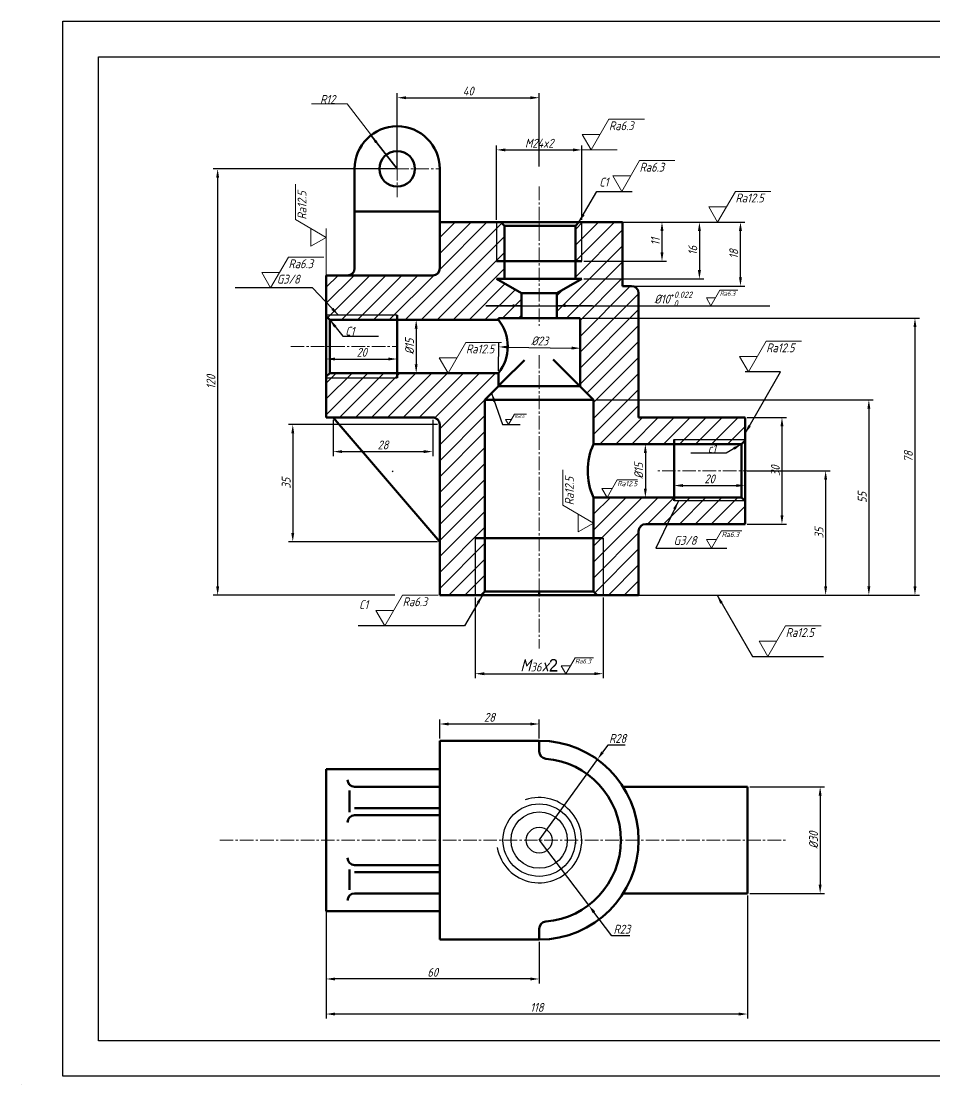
# Model space of a CAD drawing. Header units: millimetres. Extents: x 938 to 1370, y -102 to 197.
# Drawn here: x 938.3 to 1195.6, y -102.4 to 197 of the extents above; entities that cross this region are included whole.
import ezdxf

# ---------------------------------------------------------------- set-up
doc = ezdxf.new("R2010")
doc.units = ezdxf.units.MM
doc.header["$LTSCALE"] = 0.2
doc.linetypes.add('CENTER2', pattern=[28.575, 19.05, -3.175, 3.175, -3.175])
doc.layers.add('实线', color=7, linetype='Continuous', lineweight=50)
doc.layers.add('总外框线', color=7, linetype='Continuous', lineweight=30)
for name, color, linetype in [('尺寸线', 6, 'Continuous'), ('点划线', 7, 'CENTER2'), ('细实线', 250, 'Continuous')]:
    doc.layers.add(name, color=color, linetype=linetype)
doc.styles.get("Standard").update_dxf_attribs({"font": 'gbeitc.shx', "bigfont": 'gbcbig.shx'})
doc.dimstyles.new('ISO-25', dxfattribs={"dimtxt": 2.5, "dimasz": 2.5, "dimexe": 1.25, "dimexo": 0.625, "dimtad": 1, "dimtoh": 1, "dimdsep": 46, "dimtxsty": 'Standard', "dimcen": 2.5, "dimadec": 0, "dimazin": 0, "dimtfac": 1, "dimtmove": 0, "dimatfit": 3, "dimfxl": 0, "dimarcsym": 0})

# ---------------------------------------------------------------- blocks, each defined once
blk = doc.blocks.new('粗糙度')
at = {"layer": '实线', "lineweight": 0}
for p, q in [((5, 8.66), (0, 0)), ((5, 8.66), (15, 8.66)), ((0, 0), (-2.5, 4.33)), ((-2.5, 4.33), (2.5, 4.33))]:
    blk.add_line(p, q, dxfattribs=at)
blk.add_attdef('粗糙度', (5.02, 5.55), '', height=2.5, dxfattribs=at)
blk = doc.blocks.new('*D5')
at = {"layer": 'Defpoints', "color": 0, "lineweight": -3, "transparency": 16777216}
for p in [(1066.16, 35.45), (1102.16, 35.45), (1102.16, 13.34)]:
    blk.add_point(p, dxfattribs=at)
at = {"layer": '实线', "color": 0, "lineweight": -2, "transparency": 16777216}
for p, q in [((1066.16, 34.83), (1066.16, 12.09)), ((1102.16, 34.83), (1102.16, 12.09)), ((1068.66, 13.34), (1099.66, 13.34))]:
    blk.add_line(p, q, dxfattribs=at)
at = {"layer": '实线', "color": 0, "lineweight": -3, "transparency": 16777216}
for points in [[(1068.66, 13.75), (1068.66, 12.92), (1066.16, 13.34)], [(1099.66, 13.75), (1099.66, 12.92), (1102.16, 13.34)]]:
    blk.add_solid(points, dxfattribs=at)
at = {"layer": '实线', "color": 0, "lineweight": 0, "transparency": 16777216, "insert": (1084.16, 15.78), "char_height": 2.5, "attachment_point": 5}
blk.add_mtext('{\\H1.4x;M}36{\\H1.45833x;x\\Fg13f12w|c0;\\H0.96x;2}', dxfattribs=at)
blk = doc.blocks.new('*D6')
at = {"layer": 'Defpoints', "color": 0, "lineweight": -3, "transparency": 16777216}
for p in [(1107.66, 140.45), (1140.85, 140.45), (1107.66, 122.45)]:
    blk.add_point(p, dxfattribs=at)
at = {"layer": '实线', "color": 0, "lineweight": -2, "transparency": 16777216}
for p, q in [((1108.28, 140.45), (1142.1, 140.45)), ((1140.85, 124.95), (1140.85, 137.95)), ((1108.28, 122.45), (1142.1, 122.45))]:
    blk.add_line(p, q, dxfattribs=at)
at = {"layer": '实线', "color": 0, "lineweight": -3, "transparency": 16777216}
for points in [[(1140.43, 137.95), (1141.27, 137.95), (1140.85, 140.45)], [(1140.43, 124.95), (1141.27, 124.95), (1140.85, 122.45)]]:
    blk.add_solid(points, dxfattribs=at)
at = {"layer": '实线', "color": 0, "lineweight": 0, "transparency": 16777216, "insert": (1138.97, 131.45), "char_height": 2.5, "attachment_point": 5, "rotation": 90}
blk.add_mtext('18', dxfattribs=at)
blk = doc.blocks.new('*D7')
at = {"layer": 'Defpoints', "color": 0, "lineweight": -3, "transparency": 16777216}
for p in [(1095.76, 140.45), (1096.16, 124.45), (1129.29, 124.45)]:
    blk.add_point(p, dxfattribs=at)
at = {"layer": '实线', "color": 0, "lineweight": -2, "transparency": 16777216}
for p, q in [((1096.38, 140.45), (1130.54, 140.45)), ((1129.29, 137.95), (1129.29, 126.95)), ((1096.78, 124.45), (1130.54, 124.45))]:
    blk.add_line(p, q, dxfattribs=at)
at = {"layer": '实线', "color": 0, "lineweight": -3, "transparency": 16777216}
for points in [[(1128.87, 137.95), (1129.71, 137.95), (1129.29, 140.45)], [(1128.87, 126.95), (1129.71, 126.95), (1129.29, 124.45)]]:
    blk.add_solid(points, dxfattribs=at)
at = {"layer": '实线', "color": 0, "lineweight": 0, "transparency": 16777216, "insert": (1127.42, 132.45), "char_height": 2.5, "attachment_point": 5, "rotation": 90}
blk.add_mtext('16', dxfattribs=at)
blk = doc.blocks.new('*D8')
at = {"layer": 'Defpoints', "color": 0, "lineweight": -3, "transparency": 16777216}
for p in [(1096.16, 140.45), (1096.16, 129.45), (1118.75, 129.45)]:
    blk.add_point(p, dxfattribs=at)
at = {"layer": '实线', "color": 0, "lineweight": -2, "transparency": 16777216}
for p, q in [((1096.78, 140.45), (1120, 140.45)), ((1118.75, 137.95), (1118.75, 131.95)), ((1096.78, 129.45), (1120, 129.45))]:
    blk.add_line(p, q, dxfattribs=at)
at = {"layer": '实线', "color": 0, "lineweight": -3, "transparency": 16777216}
for points in [[(1118.33, 137.95), (1119.17, 137.95), (1118.75, 140.45)], [(1118.33, 131.95), (1119.17, 131.95), (1118.75, 129.45)]]:
    blk.add_solid(points, dxfattribs=at)
at = {"layer": '实线', "color": 0, "lineweight": 0, "transparency": 16777216, "insert": (1116.88, 134.95), "char_height": 2.5, "attachment_point": 5, "rotation": 90}
blk.add_mtext('11', dxfattribs=at)
blk = doc.blocks.new('*D9')
at = {"layer": 'Defpoints', "color": 0, "lineweight": -3, "transparency": 16777216}
for p in [(1096.16, 160.79), (1072.16, 140.45), (1096.16, 140.45)]:
    blk.add_point(p, dxfattribs=at)
at = {"layer": '实线', "color": 0, "lineweight": -2, "transparency": 16777216}
for p, q in [((1072.16, 141.08), (1072.16, 162.04)), ((1096.16, 141.08), (1096.16, 162.04)), ((1074.66, 160.79), (1093.66, 160.79))]:
    blk.add_line(p, q, dxfattribs=at)
at = {"layer": '实线', "color": 0, "lineweight": -3, "transparency": 16777216}
for points in [[(1074.66, 161.21), (1074.66, 160.37), (1072.16, 160.79)], [(1093.66, 161.21), (1093.66, 160.37), (1096.16, 160.79)]]:
    blk.add_solid(points, dxfattribs=at)
at = {"layer": '实线', "color": 0, "lineweight": 0, "transparency": 16777216, "insert": (1084.16, 162.67), "char_height": 2.5, "attachment_point": 5}
blk.add_mtext('M24x2', dxfattribs=at)
blk = doc.blocks.new('*D10')
at = {"layer": 'Defpoints', "color": 0, "lineweight": -3, "transparency": 16777216}
for p in [(1084.16, 175.48), (1044.16, 155.45), (1084.16, 155.45)]:
    blk.add_point(p, dxfattribs=at)
at = {"layer": '实线', "color": 0, "lineweight": -2, "transparency": 16777216}
for p, q in [((1044.16, 156.08), (1044.16, 176.73)), ((1084.16, 156.08), (1084.16, 176.73)), ((1046.66, 175.48), (1081.66, 175.48))]:
    blk.add_line(p, q, dxfattribs=at)
at = {"layer": '实线', "color": 0, "lineweight": -3, "transparency": 16777216}
for points in [[(1046.66, 175.89), (1046.66, 175.06), (1044.16, 175.48)], [(1081.66, 175.89), (1081.66, 175.06), (1084.16, 175.48)]]:
    blk.add_solid(points, dxfattribs=at)
at = {"layer": '实线', "color": 0, "lineweight": 0, "transparency": 16777216, "insert": (1064.16, 177.35), "char_height": 2.5, "attachment_point": 5}
blk.add_mtext('40', dxfattribs=at)
blk = doc.blocks.new('*D11')
at = {"layer": 'Defpoints', "color": 0, "lineweight": -3, "transparency": 16777216}
for p in [(1044.16, 155.45), (993.59, 35.45), (1044.16, 35.45)]:
    blk.add_point(p, dxfattribs=at)
at = {"layer": '实线', "color": 0, "lineweight": -2, "transparency": 16777216}
for p, q in [((1043.53, 155.45), (992.34, 155.45)), ((993.59, 152.95), (993.59, 37.95)), ((1043.53, 35.45), (992.34, 35.45))]:
    blk.add_line(p, q, dxfattribs=at)
at = {"layer": '实线', "color": 0, "lineweight": -3, "transparency": 16777216}
for points in [[(993.17, 152.95), (994.01, 152.95), (993.59, 155.45)], [(993.17, 37.95), (994.01, 37.95), (993.59, 35.45)]]:
    blk.add_solid(points, dxfattribs=at)
at = {"layer": '实线', "color": 0, "lineweight": 0, "transparency": 16777216, "insert": (991.71, 95.45), "char_height": 2.5, "attachment_point": 5, "rotation": 90}
blk.add_mtext('120', dxfattribs=at)
blk = doc.blocks.new('*D12')
at = {"layer": 'Defpoints', "color": 0, "lineweight": -3, "transparency": 16777216}
for p in [(1024.16, 101.92), (1044.16, 101.92), (1044.16, 101.92)]:
    blk.add_point(p, dxfattribs=at)
at = {"layer": '实线', "color": 0, "lineweight": -2, "transparency": 16777216}
for p, q in [((1026.66, 101.92), (1041.66, 101.92)), ((1044.16, 102.55), (1044.16, 103.17)), ((1024.16, 101.3), (1024.16, 100.67))]:
    blk.add_line(p, q, dxfattribs=at)
at = {"layer": '实线', "color": 0, "lineweight": -3, "transparency": 16777216}
for points in [[(1026.66, 102.34), (1026.66, 101.51), (1024.16, 101.92)], [(1041.66, 102.34), (1041.66, 101.51), (1044.16, 101.92)]]:
    blk.add_solid(points, dxfattribs=at)
at = {"layer": '实线', "color": 0, "lineweight": 0, "transparency": 16777216, "insert": (1034.16, 103.8), "char_height": 2.5, "attachment_point": 5}
blk.add_mtext('20', dxfattribs=at)
blk = doc.blocks.new('*D13')
at = {"layer": 'Defpoints', "color": 0, "lineweight": -3, "transparency": 16777216}
for p in [(1044.16, 112.95), (1044.16, 97.95), (1049.51, 97.95)]:
    blk.add_point(p, dxfattribs=at)
at = {"layer": '实线', "color": 0, "lineweight": -2, "transparency": 16777216}
for p, q in [((1044.78, 112.95), (1050.76, 112.95)), ((1049.51, 110.45), (1049.51, 100.45)), ((1044.78, 97.95), (1050.76, 97.95))]:
    blk.add_line(p, q, dxfattribs=at)
at = {"layer": '实线', "color": 0, "lineweight": -3, "transparency": 16777216}
for points in [[(1049.09, 110.45), (1049.92, 110.45), (1049.51, 112.95)], [(1049.09, 100.45), (1049.92, 100.45), (1049.51, 97.95)]]:
    blk.add_solid(points, dxfattribs=at)
at = {"layer": '实线', "color": 0, "lineweight": 0, "transparency": 16777216, "insert": (1047.63, 105.45), "char_height": 2.5, "attachment_point": 5, "rotation": 90}
blk.add_mtext('%%C15', dxfattribs=at)
blk = doc.blocks.new('*D14')
at = {"layer": 'Defpoints', "color": 0, "lineweight": -3, "transparency": 16777216}
for p in [(1095.78, 104.96), (1072.66, 97.95), (1095.66, 97.59)]:
    blk.add_point(p, dxfattribs=at)
at = {"layer": '实线', "color": 0, "lineweight": -2, "transparency": 16777216}
for p, q in [((1072.67, 98.58), (1072.8, 106.58)), ((1075.27, 105.29), (1093.28, 105)), ((1095.67, 98.21), (1095.8, 106.21))]:
    blk.add_line(p, q, dxfattribs=at)
at = {"layer": '实线', "color": 0, "lineweight": -3, "transparency": 16777216}
for points in [[(1075.28, 105.7), (1075.27, 104.87), (1072.78, 105.33)], [(1093.28, 105.42), (1093.27, 104.58), (1095.78, 104.96)]]:
    blk.add_solid(points, dxfattribs=at)
at = {"layer": '实线', "color": 0, "lineweight": 0, "transparency": 16777216, "insert": (1084.31, 107.02), "char_height": 2.5, "attachment_point": 5, "rotation": 359.0826}
blk.add_mtext('%%C23', dxfattribs=at)
blk = doc.blocks.new('*D15')
at = {"layer": 'Defpoints', "color": 0, "lineweight": -3, "transparency": 16777216}
for p in [(1026.16, 85.45), (1054.16, 85.45), (1054.16, 75.85)]:
    blk.add_point(p, dxfattribs=at)
at = {"layer": '实线', "color": 0, "lineweight": -2, "transparency": 16777216}
for p, q in [((1026.16, 84.82), (1026.16, 74.6)), ((1054.16, 84.83), (1054.16, 74.6)), ((1028.66, 75.85), (1051.66, 75.85))]:
    blk.add_line(p, q, dxfattribs=at)
at = {"layer": '实线', "color": 0, "lineweight": -3, "transparency": 16777216}
for points in [[(1028.66, 76.27), (1028.66, 75.44), (1026.16, 75.85)], [(1051.66, 76.27), (1051.66, 75.44), (1054.16, 75.85)]]:
    blk.add_solid(points, dxfattribs=at)
at = {"layer": '实线', "color": 0, "lineweight": -3, "transparency": 16777216, "insert": (1040.16, 77.73), "char_height": 2.5, "attachment_point": 5}
blk.add_mtext('28', dxfattribs=at)
blk = doc.blocks.new('*D16')
at = {"layer": 'Defpoints', "color": 0, "lineweight": -3, "transparency": 16777216}
for p in [(1056.16, 83.45), (1014.75, 50.46), (1056.16, 50.45)]:
    blk.add_point(p, dxfattribs=at)
at = {"layer": '实线', "color": 0, "lineweight": -2, "transparency": 16777216}
for p, q in [((1055.54, 83.45), (1013.5, 83.46)), ((1014.75, 80.96), (1014.75, 52.96)), ((1055.53, 50.45), (1013.5, 50.46))]:
    blk.add_line(p, q, dxfattribs=at)
at = {"layer": '实线', "color": 0, "lineweight": -3, "transparency": 16777216}
for points in [[(1014.34, 80.96), (1015.17, 80.96), (1014.75, 83.46)], [(1014.33, 52.96), (1015.16, 52.96), (1014.75, 50.46)]]:
    blk.add_solid(points, dxfattribs=at)
at = {"layer": '实线', "color": 0, "lineweight": -3, "transparency": 16777216, "insert": (1012.88, 66.96), "char_height": 2.5, "attachment_point": 5, "rotation": 89.9918}
blk.add_mtext('35', dxfattribs=at)
blk = doc.blocks.new('*D17')
at = {"layer": 'Defpoints', "color": 0, "lineweight": -3, "transparency": 16777216}
for p in [(1122.16, 77.95), (1114.06, 62.95), (1122.16, 62.95)]:
    blk.add_point(p, dxfattribs=at)
at = {"layer": '实线', "color": 0, "lineweight": -2, "transparency": 16777216}
for p, q in [((1121.53, 77.95), (1112.81, 77.95)), ((1114.06, 75.45), (1114.06, 65.45)), ((1121.53, 62.95), (1112.81, 62.95))]:
    blk.add_line(p, q, dxfattribs=at)
at = {"layer": '实线', "color": 0, "lineweight": -3, "transparency": 16777216}
for points in [[(1113.65, 75.45), (1114.48, 75.45), (1114.06, 77.95)], [(1113.65, 65.45), (1114.48, 65.45), (1114.06, 62.95)]]:
    blk.add_solid(points, dxfattribs=at)
at = {"layer": '实线', "color": 0, "lineweight": -3, "transparency": 16777216, "insert": (1112.19, 70.45), "char_height": 2.5, "attachment_point": 5, "rotation": 90}
blk.add_mtext('%%C15', dxfattribs=at)
blk = doc.blocks.new('*D18')
at = {"layer": 'Defpoints', "color": 0, "lineweight": -3, "transparency": 16777216}
for p in [(1142.16, 66.3), (1122.16, 62.95), (1142.16, 62.95)]:
    blk.add_point(p, dxfattribs=at)
at = {"layer": '实线', "color": 0, "lineweight": -2, "transparency": 16777216}
for p, q in [((1122.16, 63.58), (1122.16, 67.55)), ((1124.66, 66.3), (1139.66, 66.3)), ((1142.16, 63.58), (1142.16, 67.55))]:
    blk.add_line(p, q, dxfattribs=at)
at = {"layer": '实线', "color": 0, "lineweight": -3, "transparency": 16777216}
for points in [[(1124.66, 66.72), (1124.66, 65.89), (1122.16, 66.3)], [(1139.66, 66.72), (1139.66, 65.89), (1142.16, 66.3)]]:
    blk.add_solid(points, dxfattribs=at)
at = {"layer": '实线', "color": 0, "lineweight": -3, "transparency": 16777216, "insert": (1132.16, 68.18), "char_height": 2.5, "attachment_point": 5}
blk.add_mtext('20', dxfattribs=at)
blk = doc.blocks.new('*D19')
at = {"layer": 'Defpoints', "color": 0, "lineweight": -3, "transparency": 16777216}
for p in [(1142.16, 85.45), (1142.16, 55.45), (1152.54, 55.45)]:
    blk.add_point(p, dxfattribs=at)
at = {"layer": '实线', "color": 0, "lineweight": -2, "transparency": 16777216}
for p, q in [((1142.78, 85.45), (1153.79, 85.45)), ((1152.54, 82.95), (1152.54, 57.95)), ((1142.78, 55.45), (1153.79, 55.45))]:
    blk.add_line(p, q, dxfattribs=at)
at = {"layer": '实线', "color": 0, "lineweight": -3, "transparency": 16777216}
for points in [[(1152.12, 82.95), (1152.96, 82.95), (1152.54, 85.45)], [(1152.12, 57.95), (1152.96, 57.95), (1152.54, 55.45)]]:
    blk.add_solid(points, dxfattribs=at)
at = {"layer": '实线', "color": 0, "lineweight": -3, "transparency": 16777216, "insert": (1150.67, 70.45), "char_height": 2.5, "attachment_point": 5, "rotation": 90}
blk.add_mtext('30', dxfattribs=at)
blk = doc.blocks.new('*D20')
at = {"layer": 'Defpoints', "color": 0, "lineweight": -3, "transparency": 16777216}
for p in [(1095.66, 113.4), (1095.66, 35.45), (1190.01, 35.45)]:
    blk.add_point(p, dxfattribs=at)
at = {"layer": '实线', "color": 0, "lineweight": -2, "transparency": 16777216}
for p, q in [((1096.28, 113.4), (1191.26, 113.4)), ((1190.01, 110.9), (1190.01, 37.95)), ((1096.28, 35.45), (1191.26, 35.45))]:
    blk.add_line(p, q, dxfattribs=at)
at = {"layer": '实线', "color": 0, "lineweight": -3, "transparency": 16777216}
for points in [[(1189.59, 110.9), (1190.43, 110.9), (1190.01, 113.4)], [(1189.59, 37.95), (1190.43, 37.95), (1190.01, 35.45)]]:
    blk.add_solid(points, dxfattribs=at)
at = {"layer": '实线', "color": 0, "lineweight": -3, "transparency": 16777216, "insert": (1188.14, 74.43), "char_height": 2.5, "attachment_point": 5, "rotation": 90}
blk.add_mtext('78', dxfattribs=at)
blk = doc.blocks.new('*D21')
at = {"layer": 'Defpoints', "color": 0, "lineweight": -3, "transparency": 16777216}
for p in [(1099.46, 90.45), (1099.46, 35.45), (1177.02, 35.45)]:
    blk.add_point(p, dxfattribs=at)
at = {"layer": '实线', "color": 0, "lineweight": -2, "transparency": 16777216}
for p, q in [((1100.08, 90.45), (1178.27, 90.45)), ((1177.02, 87.95), (1177.02, 37.95)), ((1100.08, 35.45), (1178.27, 35.45))]:
    blk.add_line(p, q, dxfattribs=at)
at = {"layer": '实线', "color": 0, "lineweight": -3, "transparency": 16777216}
for points in [[(1176.6, 87.95), (1177.44, 87.95), (1177.02, 90.45)], [(1176.6, 37.95), (1177.44, 37.95), (1177.02, 35.45)]]:
    blk.add_solid(points, dxfattribs=at)
at = {"layer": '实线', "color": 0, "lineweight": -3, "transparency": 16777216, "insert": (1175.15, 62.95), "char_height": 2.5, "attachment_point": 5, "rotation": 90}
blk.add_mtext('55', dxfattribs=at)
blk = doc.blocks.new('*D22')
at = {"layer": 'Defpoints', "color": 0, "lineweight": -3, "transparency": 16777216}
for p in [(1142.16, 70.45), (1142.16, 35.45), (1164.85, 35.45)]:
    blk.add_point(p, dxfattribs=at)
at = {"layer": '实线', "color": 0, "lineweight": -2, "transparency": 16777216}
for p, q in [((1142.78, 70.45), (1166.1, 70.45)), ((1164.85, 67.95), (1164.85, 37.95)), ((1142.78, 35.45), (1166.1, 35.45))]:
    blk.add_line(p, q, dxfattribs=at)
at = {"layer": '实线', "color": 0, "lineweight": -3, "transparency": 16777216}
for points in [[(1164.43, 67.95), (1165.26, 67.95), (1164.85, 70.45)], [(1164.43, 37.95), (1165.26, 37.95), (1164.85, 35.45)]]:
    blk.add_solid(points, dxfattribs=at)
at = {"layer": '实线', "color": 0, "lineweight": -3, "transparency": 16777216, "insert": (1162.97, 52.95), "char_height": 2.5, "attachment_point": 5, "rotation": 90}
blk.add_mtext('35', dxfattribs=at)
blk = doc.blocks.new('*D23')
at = {"layer": 'Defpoints', "color": 0, "lineweight": -3, "transparency": 16777216}
for p in [(1084.16, -0.82), (1056.16, -5.52), (1084.16, -5.52)]:
    blk.add_point(p, dxfattribs=at)
at = {"layer": '实线', "color": 0, "lineweight": -2, "transparency": 16777216}
for p, q in [((1056.16, -4.89), (1056.16, 0.43)), ((1084.16, -4.89), (1084.16, 0.43)), ((1058.66, -0.82), (1081.66, -0.82))]:
    blk.add_line(p, q, dxfattribs=at)
at = {"layer": '实线', "color": 0, "lineweight": -3, "transparency": 16777216}
for points in [[(1058.66, -0.41), (1058.66, -1.24), (1056.16, -0.82)], [(1081.66, -0.41), (1081.66, -1.24), (1084.16, -0.82)]]:
    blk.add_solid(points, dxfattribs=at)
at = {"layer": '实线', "color": 0, "lineweight": -3, "transparency": 16777216, "insert": (1070.16, 1.05), "char_height": 2.5, "attachment_point": 5}
blk.add_mtext('28', dxfattribs=at)
blk = doc.blocks.new('*D24')
at = {"layer": 'Defpoints', "color": 0, "lineweight": -3, "transparency": 16777216}
for p in [(1024.16, -48.52), (1142.85, -48.52), (1024.16, -82.47)]:
    blk.add_point(p, dxfattribs=at)
at = {"layer": '实线', "color": 0, "lineweight": -2, "transparency": 16777216}
for p, q in [((1024.16, -49.14), (1024.16, -83.72)), ((1142.85, -49.14), (1142.85, -83.72)), ((1140.35, -82.47), (1026.66, -82.47))]:
    blk.add_line(p, q, dxfattribs=at)
at = {"layer": '实线', "color": 0, "lineweight": -3, "transparency": 16777216}
for points in [[(1026.66, -82.05), (1026.66, -82.89), (1024.16, -82.47)], [(1140.35, -82.05), (1140.35, -82.89), (1142.85, -82.47)]]:
    blk.add_solid(points, dxfattribs=at)
at = {"layer": '实线', "color": 0, "lineweight": -3, "transparency": 16777216, "insert": (1083.5, -80.6), "char_height": 2.5, "attachment_point": 5}
blk.add_mtext('118', dxfattribs=at)
blk = doc.blocks.new('*D25')
at = {"layer": 'Defpoints', "color": 0, "lineweight": -3, "transparency": 16777216}
for p in [(1142.85, -18.52), (1142.85, -48.52), (1163.3, -48.52)]:
    blk.add_point(p, dxfattribs=at)
at = {"layer": '实线', "color": 0, "lineweight": -2, "transparency": 16777216}
for p, q in [((1143.47, -18.52), (1164.55, -18.52)), ((1163.3, -21.02), (1163.3, -46.02)), ((1143.47, -48.52), (1164.55, -48.52))]:
    blk.add_line(p, q, dxfattribs=at)
at = {"layer": '实线', "color": 0, "lineweight": -3, "transparency": 16777216}
for points in [[(1162.88, -21.02), (1163.72, -21.02), (1163.3, -18.52)], [(1162.88, -46.02), (1163.72, -46.02), (1163.3, -48.52)]]:
    blk.add_solid(points, dxfattribs=at)
at = {"layer": '实线', "color": 0, "lineweight": -3, "transparency": 16777216, "insert": (1161.43, -33.52), "char_height": 2.5, "attachment_point": 5, "rotation": 90}
blk.add_mtext('%%C30', dxfattribs=at)
blk = doc.blocks.new('*D26')
at = {"layer": 'Defpoints', "color": 0, "lineweight": -3, "transparency": 16777216}
for p in [(1024.16, -61.52), (1084.16, -61.52), (1024.16, -72.6)]:
    blk.add_point(p, dxfattribs=at)
at = {"layer": '实线', "color": 0, "lineweight": -2, "transparency": 16777216}
for p, q in [((1024.16, -62.14), (1024.16, -73.85)), ((1084.16, -62.14), (1084.16, -73.85)), ((1081.66, -72.6), (1026.66, -72.6))]:
    blk.add_line(p, q, dxfattribs=at)
at = {"layer": '实线', "color": 0, "lineweight": -3, "transparency": 16777216}
for points in [[(1026.66, -72.19), (1026.66, -73.02), (1024.16, -72.6)], [(1081.66, -72.19), (1081.66, -73.02), (1084.16, -72.6)]]:
    blk.add_solid(points, dxfattribs=at)
at = {"layer": '实线', "color": 0, "lineweight": -3, "transparency": 16777216, "insert": (1054.16, -70.73), "char_height": 2.5, "attachment_point": 5}
blk.add_mtext('60', dxfattribs=at)
blk = doc.blocks.new('*D28')
at = {"layer": 'Defpoints', "color": 0, "lineweight": -3, "transparency": 16777216}
for p in [(1100.55, -10.81), (1084.16, -33.52)]:
    blk.add_point(p, dxfattribs=at)
at = {"layer": '实线', "color": 0, "lineweight": -2, "transparency": 16777216}
for p, q in [((1103.47, -6.76), (1102.01, -8.79)), ((1108.42, -6.76), (1103.47, -6.76)), ((1084.16, -33.52), (1100.55, -10.81))]:
    blk.add_line(p, q, dxfattribs=at)
at = {"layer": '实线', "color": 0, "lineweight": -3, "transparency": 16777216}
blk.add_solid([(1101.67, -8.54), (1102.35, -9.03), (1100.55, -10.81)], dxfattribs=at)
at = {"layer": '实线', "color": 0, "lineweight": -3, "transparency": 16777216, "insert": (1106.26, -4.89), "char_height": 2.5, "attachment_point": 5}
blk.add_mtext('R28', dxfattribs=at)
blk = doc.blocks.new('*D29')
at = {"layer": 'Defpoints', "color": 0, "lineweight": -3, "transparency": 16777216}
for p in [(1084.16, -33.52), (1098.08, -51.82)]:
    blk.add_point(p, dxfattribs=at)
at = {"layer": '实线', "color": 0, "lineweight": -2, "transparency": 16777216}
for p, q in [((1084.16, -33.52), (1098.08, -51.82)), ((1104.65, -60.46), (1099.59, -53.81)), ((1109.65, -60.46), (1104.65, -60.46))]:
    blk.add_line(p, q, dxfattribs=at)
at = {"layer": '实线', "color": 0, "lineweight": -3, "transparency": 16777216}
blk.add_solid([(1099.93, -53.56), (1099.26, -54.07), (1098.08, -51.82)], dxfattribs=at)
at = {"layer": '实线', "color": 0, "lineweight": -3, "transparency": 16777216, "insert": (1107.46, -58.59), "char_height": 2.5, "attachment_point": 5}
blk.add_mtext('R23', dxfattribs=at)

msp = doc.modelspace()

# ---------------------------------------------------------------- hatches: boundary and pattern name
at = {"layer": '点划线', "lineweight": 0}
h = msp.add_hatch(dxfattribs=at)
h.set_pattern_fill('ANSI31', color=256)
h.set_pattern_definition([(45, (8.514, 0), (-2.245064, 2.245064), [])])
h.paths.add_polyline_path([(1079.157, 120.413), (1072.157, 124.455), (1074.357, 124.455), (1074.357, 129.455), (1072.157, 129.455), (1072.157, 140.455), (1056.159, 140.455), (1056.157, 125.455), (1032.157, 125.455), (1030.157, 125.455), (1024.157, 125.455), (1024.157, 114.255), (1044.157, 114.255), (1044.157, 112.955), (1072.657, 112.955), (1072.657, 113.397), (1079.157, 113.429)])
h.paths.add_polyline_path([(1112.157, 122.455), (1107.655, 122.455), (1107.655, 140.455), (1096.157, 140.455), (1096.157, 129.455), (1094.357, 129.455), (1094.357, 124.455), (1096.157, 124.455), (1089.157, 120.413), (1089.157, 114.455), (1089.157, 113.455), (1095.657, 113.455), (1095.657, 103.397), (1095.657, 95.455), (1095.657, 94.255), (1099.457, 90.455), (1099.457, 77.955), (1122.157, 77.955), (1122.157, 79.255), (1142.157, 79.255), (1142.157, 85.455), (1112.157, 85.455), (1112.157, 100.455)])
h.paths.add_polyline_path([(1074.357, 135.455), (1074.357, 139.455), (1073.357, 140.455), (1072.157, 140.455), (1072.157, 129.455), (1074.357, 129.455)], flags=17)
h.paths.add_polyline_path([(1096.157, 140.455), (1095.357, 140.455), (1094.357, 139.455), (1094.357, 135.455), (1094.357, 129.455), (1096.157, 129.455)], flags=17)
h.paths.add_polyline_path([(1142.157, 78.955), (1142.157, 79.255), (1122.157, 79.255), (1122.157, 77.955), (1141.157, 77.955)], flags=17)
h.paths.add_polyline_path([(1141.157, 62.955), (1122.157, 62.955), (1122.157, 61.955), (1142.157, 61.955)], flags=17)
h.paths.add_polyline_path([(1142.157, 61.955), (1122.157, 61.955), (1122.157, 62.955), (1099.457, 62.955), (1099.457, 51.455), (1102.157, 51.455), (1102.157, 35.455), (1112.157, 35.455), (1112.157, 55.455), (1142.157, 55.455)])
h.paths.add_polyline_path([(1066.157, 51.455), (1068.857, 51.455), (1068.857, 90.455), (1072.657, 94.255), (1072.657, 95.455), (1072.657, 97.955), (1044.157, 97.955), (1044.157, 96.655), (1024.157, 96.655), (1024.157, 85.455), (1056.157, 85.455), (1056.162, 85.455), (1056.162, 79.947), (1056.159, 50.459), (1056.162, 50.455), (1056.157, 50.455), (1056.157, 35.455), (1066.157, 35.455)])
h.paths.add_polyline_path([(1068.857, 51.455), (1066.157, 51.455), (1066.157, 35.455), (1067.857, 35.455), (1068.857, 36.455)], flags=17)
h.paths.add_polyline_path([(1102.157, 51.455), (1099.457, 51.455), (1099.457, 36.455), (1100.457, 35.455), (1102.157, 35.455)], flags=17)
h.paths.add_polyline_path([(1044.157, 97.955), (1025.157, 97.955), (1024.157, 96.955), (1024.157, 96.655), (1044.157, 96.655)])
h.paths.add_polyline_path([(1044.157, 114.255), (1024.157, 114.255), (1024.157, 113.955), (1025.157, 112.955), (1044.157, 112.955)], flags=17)

# ---------------------------------------------------------------- linework, layer by layer
at = {"lineweight": -2}
msp.add_line((1094.357, -33.517), (1094.357, -34.517), dxfattribs=at)
at = {"lineweight": 30}
for radius in [10.2, 7.925, 3.638]:
    msp.add_circle((1084.157, -33.517), radius, dxfattribs=at)
at = {"lineweight": 0}
msp.add_arc((1041.018, 72.116), 2.608, 216.21203, 225, dxfattribs=at)
at = {"lineweight": -2}
msp.add_arc((1084.157, -33.517), 12, 189.81632, 109.1943, dxfattribs=at)
at = {"layer": '实线', "lineweight": 0}
for p, q in [((1030.056, 173.747), (1020.056, 173.747)), ((1044.157, 155.455), (1030.056, 173.747)), ((1096.157, 160.79), (1106.157, 160.79)), ((1024.157, 125.455), (1024.157, 138.644)), ((1112.157, 35.455), (1162.157, 35.455))]:
    msp.add_line(p, q, dxfattribs=at)
at = {"layer": '实线'}
for p, q in [((1032.157, 155.455), (1032.157, 127.455)), ((1056.157, 155.455), (1056.159, 140.455)), ((1056.157, 155.455), (1056.159, 143.455)), ((1056.159, 143.455), (1032.157, 143.455)), ((1072.157, 140.455), (1056.157, 140.455)), ((1056.157, 140.455), (1073.357, 140.455)), ((1056.157, 127.454), (1056.159, 140.455)), ((1096.157, 140.455), (1072.157, 140.455)), ((1074.357, 139.455), (1073.357, 140.455)), ((1074.357, 135.455), (1074.357, 139.455)), ((1074.357, 139.455), (1094.357, 139.455)), ((1084.157, 140.455), (1096.157, 140.455)), ((1107.655, 140.455), (1084.157, 140.455)), ((1084.157, 140.455), (1094.357, 140.455)), ((1094.357, 139.455), (1095.357, 140.455)), ((1094.357, 139.455), (1094.357, 135.455)), ((1095.357, 140.455), (1096.157, 140.455)), ((1107.655, 140.455), (1102.157, 140.455)), ((1107.655, 122.455), (1107.655, 140.455)), ((1107.655, 122.455), (1107.655, 140.455)), ((1074.357, 135.455), (1074.357, 124.455)), ((1094.357, 135.455), (1094.357, 124.455)), ((1072.157, 129.455), (1096.157, 129.455)), ((1030.157, 125.455), (1024.157, 125.455)), ((1024.157, 125.455), (1024.157, 113.955)), ((1032.157, 125.455), (1030.157, 125.455)), ((1032.157, 125.455), (1054.157, 125.455)), ((1096.157, 124.455), (1072.157, 124.455)), ((1072.157, 124.455), (1079.157, 120.413)), ((1094.357, 124.455), (1073.957, 124.455)), ((1079.157, 124.455), (1089.157, 124.455)), ((1096.157, 124.455), (1089.157, 120.413)), ((1079.157, 113.429), (1079.157, 120.413)), ((1079.157, 120.413), (1089.157, 120.413)), ((1089.157, 120.413), (1089.157, 114.455)), ((1107.655, 122.455), (1110.157, 122.455)), ((1112.157, 100.455), (1112.157, 120.455)), ((1025.157, 112.955), (1024.157, 113.955)), ((1024.157, 113.955), (1024.157, 112.955)), ((1044.157, 96.655), (1044.157, 114.255)), ((1089.157, 114.455), (1089.157, 113.455)), ((1024.157, 105.455), (1024.157, 112.955)), ((1025.157, 112.955), (1072.657, 112.955)), ((1025.157, 112.955), (1025.157, 97.955)), ((1084.157, 113.455), (1072.657, 113.397)), ((1072.657, 113.397), (1072.657, 112.955)), ((1084.157, 113.455), (1079.157, 113.429)), ((1084.157, 113.455), (1084.157, 113.455)), ((1084.157, 113.455), (1095.657, 113.455)), ((1095.657, 113.455), (1084.157, 113.455)), ((1095.657, 113.455), (1084.157, 113.455)), ((1084.157, 113.455), (1084.157, 113.455)), ((1084.157, 113.455), (1084.157, 113.455)), ((1084.157, 113.455), (1084.157, 113.455)), ((1084.157, 113.455), (1084.157, 113.455)), ((1095.657, 103.397), (1095.657, 113.397)), ((1024.157, 85.455), (1024.157, 105.455)), ((1088.122, 101.79), (1099.457, 90.455)), ((1095.657, 95.455), (1095.657, 103.397)), ((1073.857, 95.455), (1080.003, 101.601)), ((1112.157, 85.455), (1112.157, 100.455)), ((1025.157, 97.955), (1024.157, 96.955)), ((1024.157, 96.955), (1024.157, 96.655)), ((1044.157, 97.955), (1025.157, 97.955)), ((1072.657, 97.955), (1044.157, 97.955)), ((1072.657, 97.955), (1072.657, 95.455)), ((1068.857, 90.455), (1072.657, 94.255)), ((1072.657, 95.455), (1072.657, 94.255)), ((1073.857, 95.455), (1072.657, 94.255)), ((1072.657, 94.255), (1092.657, 94.255)), ((1092.657, 94.255), (1095.657, 94.255)), ((1095.657, 94.255), (1095.657, 95.455)), ((1099.457, 90.455), (1068.857, 90.455)), ((1099.457, 90.455), (1068.857, 90.455)), ((1068.857, 90.455), (1068.857, 36.455)), ((1099.457, 77.955), (1099.457, 90.455)), ((1024.157, 85.455), (1054.162, 85.455)), ((1054.162, 85.455), (1026.157, 85.455)), ((1026.157, 85.455), (1054.162, 85.455)), ((1054.162, 85.455), (1026.157, 85.455)), ((1056.162, 50.455), (1026.157, 85.455)), ((1054.162, 85.455), (1026.162, 85.455)), ((1026.162, 85.455), (1026.162, 85.449)), ((1054.162, 85.455), (1038.157, 85.455)), ((1056.162, 85.455), (1056.157, 85.455)), ((1056.157, 85.455), (1056.162, 85.455)), ((1142.157, 85.455), (1112.157, 85.455)), ((1142.157, 70.455), (1142.157, 85.455)), ((1056.157, 35.455), (1056.157, 83.592)), ((1099.457, 77.955), (1122.157, 77.955)), ((1122.157, 79.255), (1122.157, 61.955)), ((1141.157, 77.955), (1122.157, 77.955)), ((1141.157, 77.955), (1142.157, 78.955)), ((1141.157, 77.955), (1141.157, 62.955)), ((1142.157, 78.955), (1142.157, 79.255)), ((1142.157, 70.455), (1142.157, 77.955)), ((1142.157, 61.955), (1142.157, 70.455)), ((1099.457, 36.455), (1099.457, 62.955)), ((1099.457, 62.955), (1141.157, 62.955)), ((1141.157, 62.955), (1142.157, 61.955)), ((1141.157, 62.955), (1142.157, 61.955)), ((1142.157, 55.455), (1142.157, 61.955)), ((1122.157, 55.455), (1114.157, 55.455)), ((1114.157, 55.455), (1142.157, 55.455)), ((1102.157, 51.455), (1066.157, 51.455)), ((1112.157, 35.455), (1112.157, 53.455)), ((1056.157, 50.455), (1056.162, 50.455)), ((1068.857, 36.455), (1067.857, 35.455)), ((1068.857, 36.455), (1099.457, 36.455)), ((1084.157, 35.455), (1084.157, 36.455)), ((1084.157, 35.455), (1084.157, 36.455)), ((1084.157, 35.455), (1084.157, 36.455)), ((1084.157, 35.455), (1084.157, 36.455)), ((1084.157, 35.455), (1084.157, 36.455)), ((1084.157, 36.455), (1084.157, 35.455)), ((1099.457, 36.455), (1099.457, 36.455)), ((1099.457, 36.455), (1099.457, 36.455)), ((1099.457, 36.455), (1099.457, 36.455)), ((1099.457, 36.455), (1100.457, 35.455)), ((1084.157, 35.455), (1056.157, 35.455)), ((1056.157, 35.455), (1084.157, 35.455)), ((1067.857, 35.455), (1056.157, 35.455)), ((1102.157, 35.455), (1068.157, 35.455)), ((1068.157, 35.455), (1112.157, 35.455)), ((1084.157, 35.455), (1102.157, 35.455)), ((1084.157, 35.455), (1112.157, 35.455)), ((1084.157, 35.455), (1099.457, 35.455)), ((1100.457, 35.455), (1102.157, 35.455)), ((1056.157, -13.517), (1056.157, -5.517)), ((1084.157, -5.517), (1056.157, -5.517)), ((1056.157, -5.517), (1056.157, -61.517)), ((1084.157, -5.517), (1084.157, -8.597)), ((1024.157, -53.517), (1024.157, -13.517)), ((1024.157, -53.517), (1024.157, -13.517)), ((1024.157, -13.517), (1056.157, -13.517)), ((1056.157, -33.517), (1056.157, -13.517)), ((1024.157, -48.517), (1024.157, -18.517)), ((1030.743, -19.517), (1030.743, -25.688)), ((1030.743, -25.688), (1030.743, -19.517)), ((1032.157, -18.517), (1056.157, -18.517)), ((1056.157, -18.517), (1056.157, -24.517)), ((1107.8, -18.517), (1142.848, -18.517)), ((1142.848, -18.517), (1142.848, -48.517)), ((1024.157, -24.517), (1024.157, -42.517)), ((1024.157, -40.517), (1024.157, -26.517)), ((1056.157, -24.517), (1032.157, -24.517)), ((1032.157, -26.517), (1056.157, -26.517)), ((1024.157, -33.517), (1024.157, -53.517)), ((1056.157, -33.517), (1056.157, -48.517)), ((1030.743, -41.801), (1030.743, -47.517)), ((1030.743, -41.801), (1030.743, -47.517)), ((1056.157, -40.517), (1032.157, -40.517)), ((1056.157, -42.517), (1056.157, -40.517)), ((1032.157, -42.517), (1056.157, -42.517)), ((1056.157, -48.517), (1032.157, -48.517)), ((1142.848, -48.517), (1107.8, -48.517)), ((1056.157, -53.517), (1024.157, -53.517)), ((1084.157, -58.437), (1084.157, -61.517)), ((1084.157, -61.517), (1056.157, -61.517))]:
    msp.add_line(p, q, dxfattribs=at)
at = {"layer": '实线', "lineweight": -2}
for p, q in [((1096.157, 140.455), (1072.157, 140.455)), ((1072.157, 140.455), (1072.157, 129.455)), ((1096.157, 129.455), (1096.157, 140.455)), ((1096.157, 124.455), (1072.157, 124.455)), ((1044.157, 114.255), (1024.157, 114.255)), ((1024.157, 114.255), (1024.157, 96.655)), ((1024.157, 96.655), (1044.157, 96.655)), ((1122.157, 79.255), (1142.157, 79.255)), ((1142.157, 79.255), (1142.157, 61.955)), ((1142.157, 61.955), (1122.157, 61.955)), ((1066.157, 51.455), (1066.157, 35.455)), ((1100.457, 51.455), (1102.157, 51.455)), ((1102.157, 51.455), (1102.157, 35.455)), ((1102.157, 35.455), (1065.363, 35.455))]:
    msp.add_line(p, q, dxfattribs=at)
at = {"layer": '实线', "lineweight": -3}
for p, q in [((1079.157, 116.921), (1129.157, 116.921)), ((1129.157, 116.921), (1149.157, 116.921)), ((1056.162, 83.454), (1056.157, 50.461))]:
    msp.add_line(p, q, dxfattribs=at)
at = {"layer": '实线'}
msp.add_circle((1044.157, 155.455), 5, dxfattribs=at)
for centre, radius, start, end in [((1044.157, 155.455), 12, 0, 180), ((1044.157, 155.455), 12, 269.99193, 270.00807), ((1030.157, 127.455), 2, 270, 0), ((1054.157, 127.455), 2, 270, 359.99193), ((1110.157, 120.455), 2, 0, 90), ((1063.29, 105.455), 12, 321.31781, 38.68219), ((1054.162, 83.455), 2, 359.99181, 90), ((1115.82, 70.455), 18, 155.37568, 204.62432), ((1114.157, 53.455), 2, 90, 180), ((1084.157, -33.517), 28, 270, 90), ((1086.157, -8.597), 2, 180, 265.41143), ((1084.157, -33.517), 23, 274.58857, 85.41143), ((1032.157, -16.517), 2, 180, 270), ((1032.157, -28.517), 2, 90, 180), ((1032.157, -38.517), 2, 180, 270), ((1032.157, -50.517), 2, 90, 180), ((1086.157, -58.437), 2, 94.58857, 180)]:
    msp.add_arc(centre, radius, start, end, dxfattribs=at)
at = {"layer": '尺寸线'}
msp.add_lwpolyline([(938.266, -102.369), (938.266, -102.369), (938.266, -102.369), (938.266, -102.369)], close=True, dxfattribs=at)
at = {"layer": '总外框线'}
msp.add_lwpolyline([(960, 187), (1360, 187), (1360, -90), (960, -90)], close=True, dxfattribs=at)
at = {"layer": '点划线', "lineweight": 0}
for p, q in [((1044.157, 167.455), (1044.157, 147.455)), ((1032.157, 155.455), (1056.157, 155.455)), ((1084.157, 150.455), (1084.157, 111.263)), ((1014.157, 105.455), (1044.157, 105.455)), ((1084.157, 103.047), (1084.157, 20.455)), ((1042.731, 70.148), (1042.985, 70.403)), ((1111.189, 70.455), (1111.157, 70.455)), ((1145.445, 70.455), (1117.54, 70.455)), ((1084.157, -5.517), (1084.157, -8.597)), ((994.157, -33.517), (1154.157, -33.517))]:
    msp.add_line(p, q, dxfattribs=at)
at = {"layer": '细实线'}
msp.add_lwpolyline([(950, 197), (1370, 197), (1370, -100), (950, -100)], close=True, dxfattribs=at)

# ---------------------------------------------------------------- block references
at = {"layer": '实线', "lineweight": 0}
for p, values in [((1098.793, 160.79), {'粗糙度': 'Ra6.3'}), ((1107.403, 149.115), {'粗糙度': 'Ra6.3'}), ((1134.43, 140.455), {'粗糙度': 'Ra12.5'}), ((1008.511, 121.935), {'粗糙度': 'Ra6.3'}), ((1058.511, 97.955), {'粗糙度': 'Ra12.5'}), ((1143.086, 98.274), {'粗糙度': 'Ra12.5'}), ((1040.679, 26.795), {'粗糙度': 'Ra6.3'}), ((1148.578, 18.134), {'粗糙度': 'Ra12.5'})]:
    msp.add_blockref('粗糙度', p, dxfattribs=at).add_auto_attribs(values)
for p, rotation in [((1024.157, 136.153), 90.00000000000001), ((1099.457, 55.75), 89.99999999999999)]:
    msp.add_blockref('粗糙度', p, dxfattribs=dict(at, rotation=rotation)).add_auto_attribs({'粗糙度': 'Ra12.5'})
at = {"layer": '实线', "lineweight": -3, "xscale": 0.5044316945011796, "yscale": 0.5044316945011796, "zscale": 0.5044316945011796}
msp.add_blockref('粗糙度', (1132.505, 116.921), dxfattribs=at).add_auto_attribs({'粗糙度': 'Ra6.3'})
at = {"layer": '实线', "lineweight": 0}
for p, xscale, yscale, zscale, values in [((1075.547, 83.454), 0.3368836835965324, 0.3368836835965324, 0.3368836835965324, {'粗糙度': 'Ra1.6'}), ((1103.265, 62.955), 0.5714285714285698, 0.5714285714285698, 0.5714285714285698, {'粗糙度': 'Ra12.5'}), ((1132.73, 48.68), 0.5655890646551349, 0.5655890646551349, 0.5655890646551349, {'粗糙度': 'Ra6.3'}), ((1091.659, 13.335), 0.5198585198863863, 0.5198585198863863, 0.5198585198863863, {'粗糙度': 'Ra6.3'})]:
    msp.add_blockref('粗糙度', p, dxfattribs=dict(at, xscale=xscale, yscale=yscale, zscale=zscale)).add_auto_attribs(values)

# ---------------------------------------------------------------- texts
at = {"layer": '实线', "lineweight": 0, "char_height": 2.5, "attachment_point": 1}
for s, width, insert in [('R12', 10.71308, (1022.426, 176.247)), ('C1', 6.33696, (1101.066, 152.967)), ('G3/8', 13.51488, (1010.269, 125.648)), ('C1', 6.56888, (1029.528, 110.993)), ('G3/8', 7.9052, (1122.027, 52.105)), ('C1', 16.30521, (1033.401, 34.027))]:
    msp.add_mtext_dynamic_manual_height_columns(s, width=width, gutter_width=12.5, heights=[0], dxfattribs=dict(at, insert=insert))
at = {"layer": '实线', "lineweight": -3, "char_height": 2.5, "attachment_point": 1}
for s, width, insert in [('\\A1;%%C10{\\H0.7x;\\S+0.022^  0;}', 22.57084, (1116.586, 120.889)), ('c1', 5.10588, (1131.657, 77.955))]:
    msp.add_mtext_dynamic_manual_height_columns(s, width=width, gutter_width=12.5, heights=[0], dxfattribs=dict(at, insert=insert))

# ---------------------------------------------------------------- dimensions: what is measured, and where the dimension line sits
at = {"layer": '实线', "lineweight": 0}
for base, p1, p2, picture, middle in [((1084.157, 175.478), (1044.157, 155.455), (1084.157, 155.455), '*D10', (1064.157, 177.353)), ((1044.157, 101.922), (1024.157, 101.922), (1044.157, 101.922), '*D12', (1034.157, 103.797))]:
    dim = msp.add_linear_dim(base=base, p1=p1, p2=p2, dimstyle='ISO-25', dxfattribs=at)
    dim.commit()
    dim.dimension.update_dxf_attribs({"geometry": picture, "text_midpoint": middle})
for base, p1, p2, text, picture, middle in [((1096.157, 160.79), (1072.157, 140.455), (1096.157, 140.455), 'M<>x2', '*D9', (1084.157, 162.665)), ((1102.157, 13.335), (1066.157, 35.455), (1102.157, 35.455), '{\\H1.4x;M}<>{\\H1.45833x;x\\Fg13f12w|c0;\\H0.96x;2}', '*D5', (1084.157, 15.783))]:
    dim = msp.add_linear_dim(base=base, p1=p1, p2=p2, text=text, dimstyle='ISO-25', dxfattribs=at)
    dim.commit()
    dim.dimension.update_dxf_attribs({"geometry": picture, "text_midpoint": middle})
for base, p1, p2, picture, middle in [((993.59, 35.455), (1044.157, 155.455), (1044.157, 35.455), '*D11', (991.715, 95.455)), ((1129.292, 124.455), (1095.757, 140.455), (1096.157, 124.455), '*D7', (1127.417, 132.455)), ((1118.75, 129.455), (1096.157, 140.455), (1096.157, 129.455), '*D8', (1116.875, 134.955)), ((1140.85, 140.455), (1107.655, 122.455), (1107.655, 140.455), '*D6', (1138.975, 131.455))]:
    dim = msp.add_linear_dim(base=base, p1=p1, p2=p2, angle=90, dimstyle='ISO-25', dxfattribs=at)
    dim.commit()
    dim.dimension.update_dxf_attribs({"geometry": picture, "text_midpoint": middle})
dim = msp.add_linear_dim(base=(1049.507, 97.955), p1=(1044.157, 112.955), p2=(1044.157, 97.955), angle=90, text='%%C<>', dimstyle='ISO-25', dxfattribs=at)
dim.commit()
dim.dimension.update_dxf_attribs({"geometry": '*D13', "text_midpoint": (1047.632, 105.455)})
at = {"layer": '实线', "lineweight": -3}
for base, p1, p2, text, picture, middle in [((1190.011, 35.455), (1095.657, 113.397), (1095.657, 35.455), '78', '*D20', (1190.011, 74.426)), ((1114.064, 62.955), (1122.157, 77.955), (1122.157, 62.955), '%%C<>', '*D17', (1114.064, 70.455))]:
    dim = msp.add_linear_dim(base=base, p1=p1, p2=p2, angle=90, text=text, dimstyle='ISO-25', dxfattribs=at)
    dim.commit()
    dim.dimension.update_dxf_attribs({"geometry": picture, "text_midpoint": middle, "dimtype": 160})
at = {"layer": '实线', "lineweight": 0}
dim = msp.add_aligned_dim(p1=(1072.657, 97.955), p2=(1095.657, 97.586), distance=7.374, text='%%C<>', dimstyle='ISO-25', dxfattribs=at)
dim.commit()
dim.dimension.update_dxf_attribs({"geometry": '*D14', "text_midpoint": (1084.305, 107.018)})
at = {"layer": '实线', "lineweight": -3}
for base, p1, p2, picture, middle in [((1177.02, 35.455), (1099.457, 90.455), (1099.457, 35.455), '*D21', (1175.145, 62.955)), ((1152.541, 55.455), (1142.157, 85.455), (1142.157, 55.455), '*D19', (1150.666, 70.455)), ((1164.848, 35.455), (1142.157, 70.455), (1142.157, 35.455), '*D22', (1162.973, 52.955))]:
    dim = msp.add_linear_dim(base=base, p1=p1, p2=p2, angle=90, dimstyle='ISO-25', dxfattribs=at)
    dim.commit()
    dim.dimension.update_dxf_attribs({"geometry": picture, "text_midpoint": middle})
for base, p1, p2, picture, middle in [((1054.162, 75.852), (1026.162, 85.449), (1054.162, 85.455), '*D15', (1040.162, 77.727)), ((1142.157, 66.303), (1122.157, 62.955), (1142.157, 62.955), '*D18', (1132.157, 68.178)), ((1084.157, -0.824), (1056.157, -5.517), (1084.157, -5.517), '*D23', (1070.157, 1.051)), ((1024.157, -72.604), (1084.157, -61.517), (1024.157, -61.517), '*D26', (1054.157, -70.729))]:
    dim = msp.add_linear_dim(base=base, p1=p1, p2=p2, dimstyle='ISO-25', dxfattribs=at)
    dim.commit()
    dim.dimension.update_dxf_attribs({"geometry": picture, "text_midpoint": middle})
dim = msp.add_aligned_dim(p1=(1056.162, 83.454), p2=(1056.157, 50.455), distance=-41.409, text='35', dimstyle='ISO-25', dxfattribs=at)
dim.commit()
dim.dimension.update_dxf_attribs({"geometry": '*D16', "text_midpoint": (1012.875, 66.961)})
dim = msp.add_radius_dim(center=(1084.157, -33.517), mpoint=(1100.546, -10.814), dimstyle='ISO-25', dxfattribs=at)
dim.commit()
dim.dimension.update_dxf_attribs({"geometry": '*D28', "text_midpoint": (1106.259, -4.885)})
dim = msp.add_linear_dim(base=(1163.301, -48.517), p1=(1142.848, -18.517), p2=(1142.848, -48.517), angle=90, text='%%C<>', dimstyle='ISO-25', dxfattribs=at)
dim.commit()
dim.dimension.update_dxf_attribs({"geometry": '*D25', "text_midpoint": (1161.426, -33.517)})
dim = msp.add_radius_dim(center=(1084.157, -33.517), mpoint=(1098.08, -51.824), dimstyle='ISO-25', dxfattribs=at)
dim.commit()
dim.dimension.update_dxf_attribs({"geometry": '*D29', "text_midpoint": (1107.464, -60.463), "dimtype": 164})
dim = msp.add_linear_dim(base=(1024.157, -82.471), p1=(1142.848, -48.517), p2=(1024.157, -48.517), text='118', dimstyle='ISO-25', dxfattribs=at)
dim.commit()
dim.dimension.update_dxf_attribs({"geometry": '*D24', "text_midpoint": (1083.503, -80.596)})

# ---------------------------------------------------------------- leaders
at = {"layer": '实线', "lineweight": 0}
for points in [[(1036.745, 164.892), (1044.157, 155.455), (1036.748, 164.894)], [(1095.357, 140.455), (1100.357, 149.115), (1110.357, 149.115)], [(1027.632, 114.255), (1020.269, 121.935), (998.514, 121.935)], [(1025.157, 112.955), (1028.867, 108.35), (1038.867, 108.35)], [(1142.157, 80.953), (1152.157, 98.274), (1142.157, 98.274)], [(1070.757, 92.355), (1073.787, 83.454), (1078.787, 83.454)], [(1123.356, 61.955), (1116.99, 48.68), (1136.99, 48.68)], [(1068.157, 35.455), (1063.157, 26.795), (1033.157, 26.795)], [(1134.244, 35.455), (1144.244, 18.134), (1164.244, 18.134)]]:
    msp.add_leader(points, dimstyle='ISO-25', override={"dimgap": 0.625, "dimtad": 0}, dxfattribs=at)
at = {"layer": '实线', "lineweight": -3}
for points in [[(1079.157, 116.921), (1069.157, 116.921), (1079.157, 116.921)], [(1089.157, 116.921), (1099.157, 116.921), (1089.157, 116.921)], [(1141.157, 77.955), (1136.827, 75.455), (1126.827, 75.455)]]:
    msp.add_leader(points, dimstyle='ISO-25', override={"dimgap": 0.625, "dimtad": 0}, dxfattribs=at)

doc.saveas('drawing.dxf')
